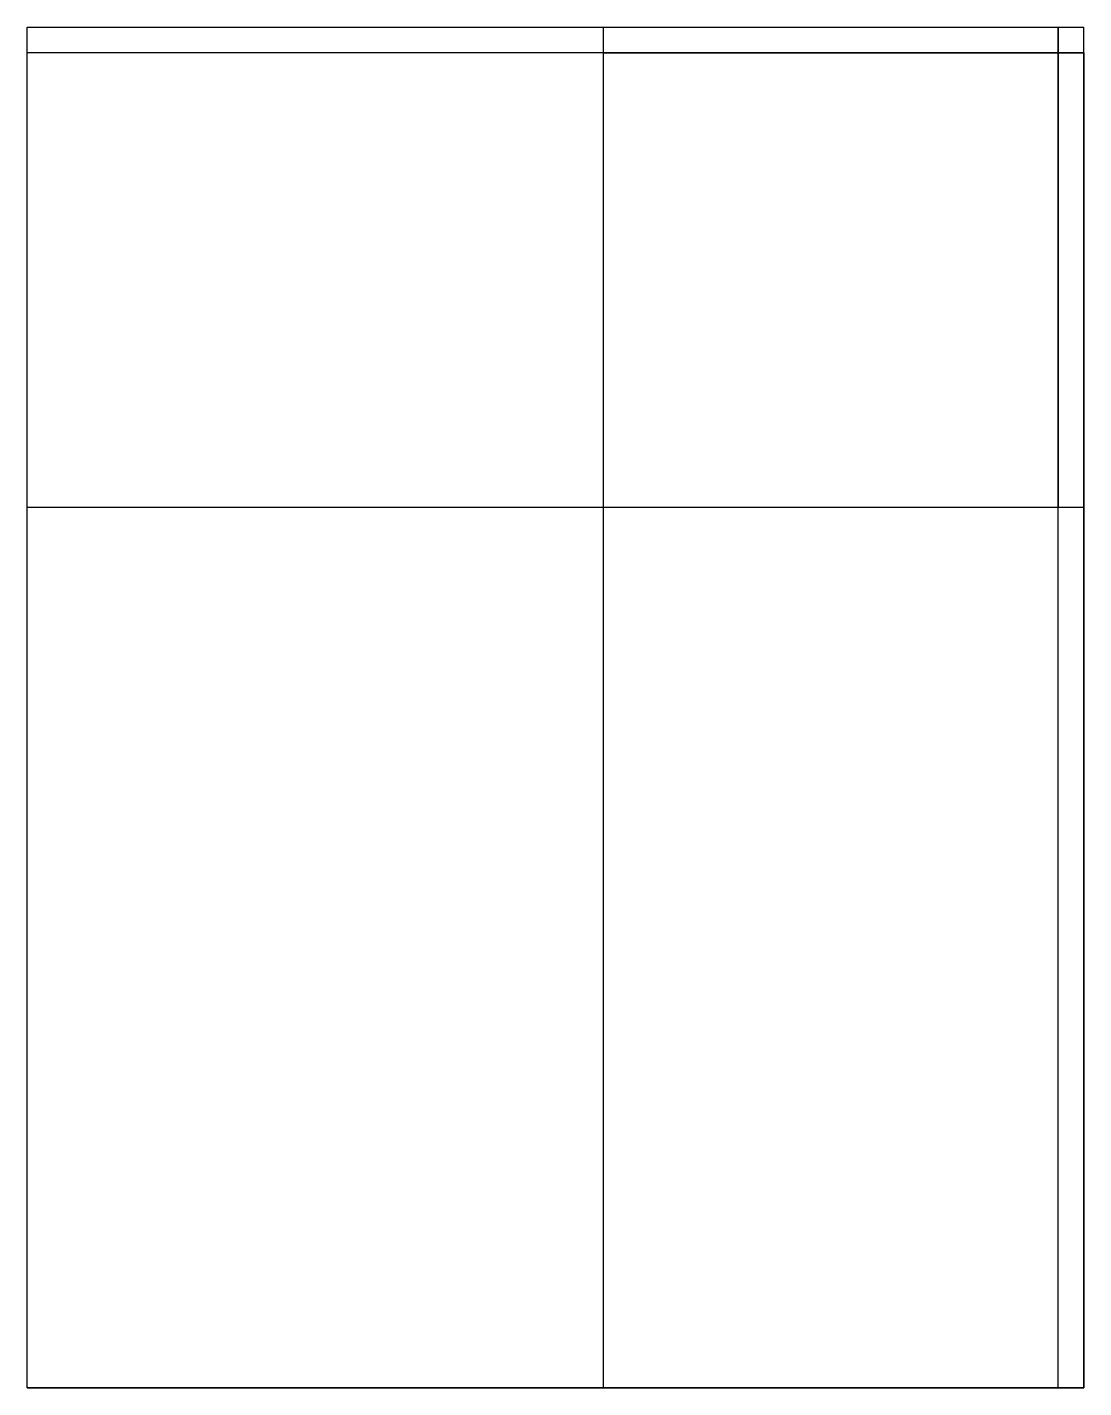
# Model space of a CAD drawing. Extents: x 0 to 330, y 0 to 425.
import ezdxf

# ---------------------------------------------------------------- set-up
doc = ezdxf.new("R2010")
doc.units = 0
doc.layers.get('0').update_dxf_attribs({"linetype": 'CONTINUOUS'})

msp = doc.modelspace()

# ---------------------------------------------------------------- linework, layer by layer
at = {"linetype": 'CONTINUOUS'}
for p, q in [((0, 425), (330, 425)), ((0, 0), (0, 425)), ((0, 425), (322, 425)), ((0, 0), (0, 425)), ((180, 0), (180, 425)), ((322, 0), (322, 425)), ((322, 425), (322, 275)), ((330, 0), (330, 425)), ((330, 417), (0, 417)), ((180, 417), (330, 417)), ((330, 417), (330, 0)), ((330, 275), (0, 275)), ((0, 0), (330, 0)), ((330, 0), (0, 0))]:
    msp.add_line(p, q, dxfattribs=at)

doc.saveas('drawing.dxf')
